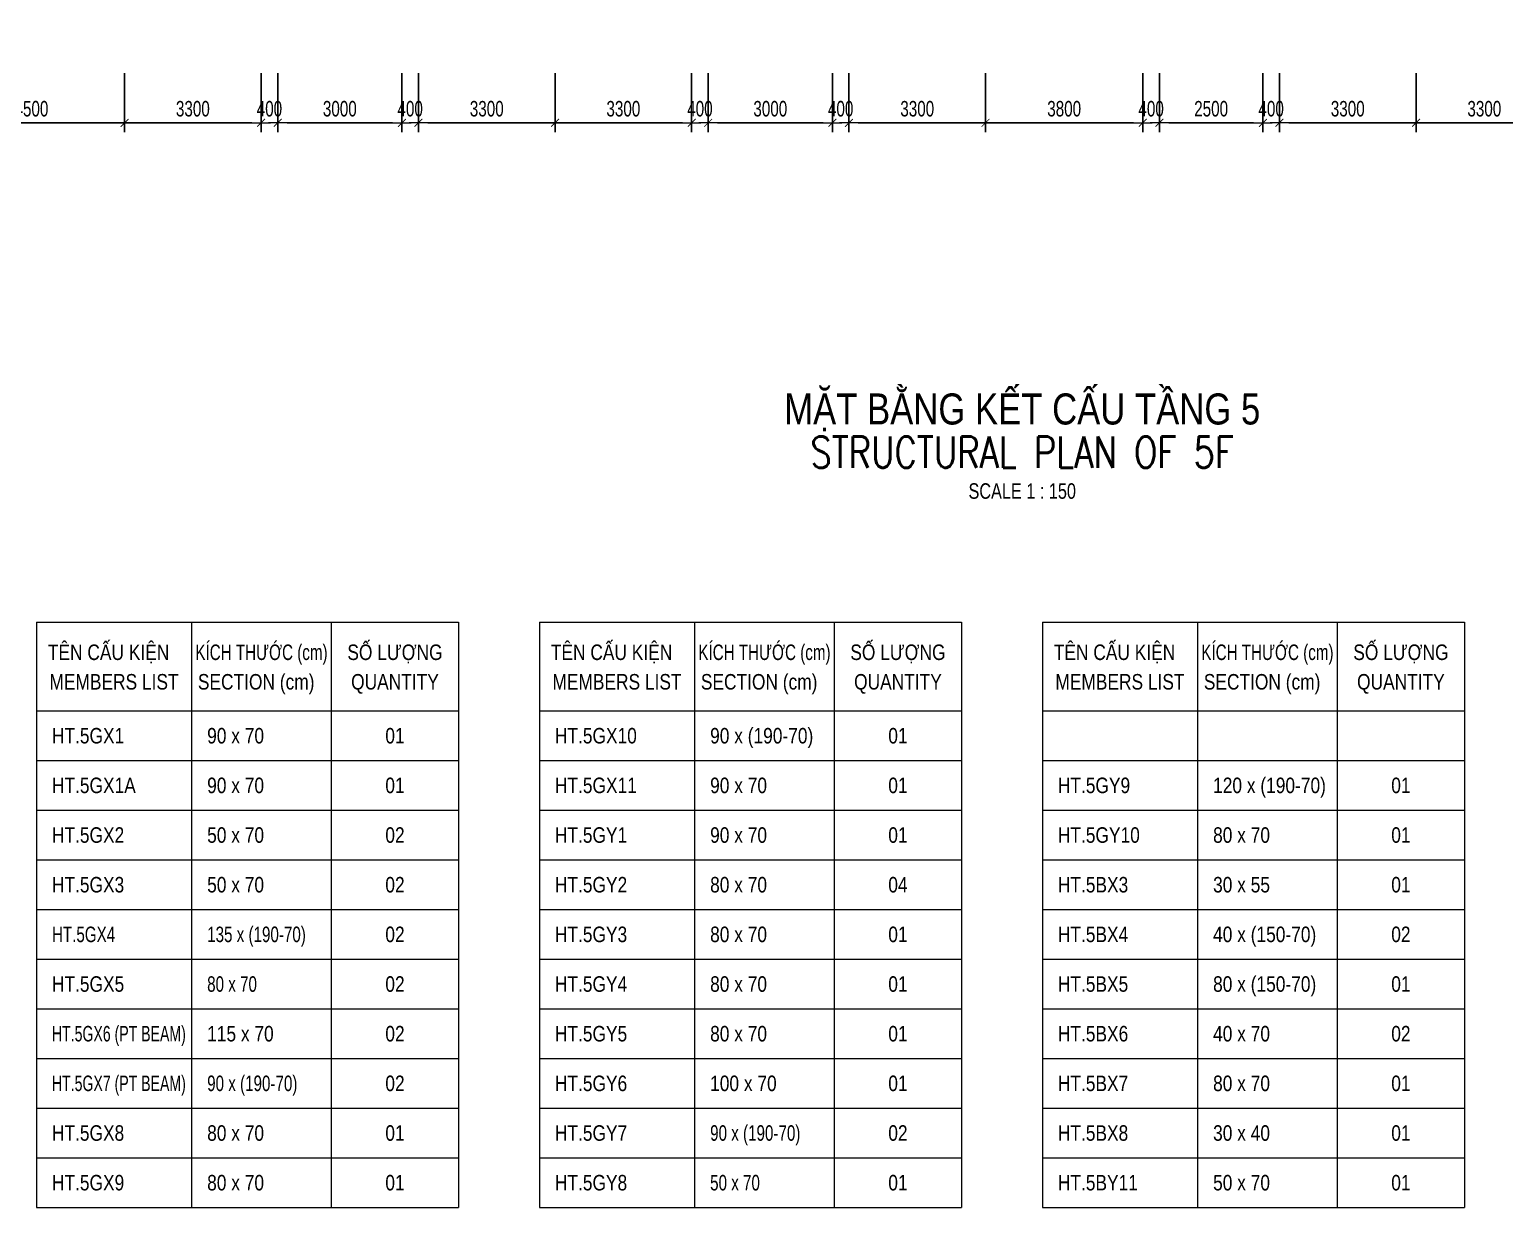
# Model space of a CAD drawing. Header units: millimetres. Extents: x 69552 to 209330, y -27310 to 50684.
# Drawn here: x 138054 to 173687, y -27310 to 1155 of the extents above; entities that cross this region are included whole.
import ezdxf
from ezdxf.enums import TextEntityAlignment as Align

# ---------------------------------------------------------------- set-up
doc = ezdxf.new("R2010")
doc.units = ezdxf.units.MM
doc.layers.get('Defpoints').update_dxf_attribs({"color": 151, "lineweight": 9})
for name, color, linetype, lineweight in [('NDC_S_ANNO', 7, 'Continuous', 20), ('NDC_S_DIM', 1, 'Continuous', 15), ('NDC_S_ENG TITLE', 3, 'Continuous', 20), ('NDC_S_TEXT SYMBOL', 7, 'Continuous', 20), ('NDC_S_VN TEXT', 7, 'Continuous', 20), ('NDC_S_VN TITLE', 6, 'Continuous', 35), ('NDC_Table', 3, 'Continuous', 20)]:
    doc.layers.add(name, color=color, linetype=linetype, lineweight=lineweight)
doc.styles.add('NDC_ANNO', font='', dxfattribs={"width": 0.8})
doc.styles.add('NDC_DIM', font='', dxfattribs={"width": 0.75})
doc.styles.add('NDC_EN TXT', font='romans.shx', dxfattribs={"width": 0.8})
doc.styles.add('NDC_VIE TXT', font='arial.ttf', dxfattribs={"width": 0.8})
doc.styles.get('NDC_ANNO').set_extended_font_data('Dotum')
doc.styles.get('NDC_DIM').set_extended_font_data('Dotum')
doc.dimstyles.new('NDC_dim_150', dxfattribs={"dimscale": 150, "dimtxt": 2.5, "dimasz": 1.5, "dimexe": 1.5, "dimexo": 2.5, "dimgap": 1, "dimtad": 1, "dimdec": 0, "dimzin": 0, "dimdsep": 46, "dimtxsty": 'NDC_DIM', "dimblk": 'DIMMARK', "dimcen": 0.09, "dimdle": 1.2, "dimclrd": 1, "dimclre": 1, "dimclrt": 3, "dimadec": 0, "dimazin": 0, "dimtfac": 1, "dimtdec": 0, "dimtix": 1, "dimtofl": 0, "dimtmove": 0, "dimatfit": 3, "dimfxl": 8, "dimfxlon": 1, "dimtolj": 1, "dimtzin": 0, "dimarcsym": 0})

# ---------------------------------------------------------------- blocks, each defined once
blk = doc.blocks.new('Drawing name_symbol')
at = {"layer": 'NDC_S_ENG TITLE', "style": 'NDC_EN TXT', "width": 0.8}
blk.add_attdef('SECTDET1', text='', height=5, dxfattribs=at).set_placement((0, 1.01), align=Align.CENTER)
at = {"layer": 'NDC_S_TEXT SYMBOL', "lineweight": 25, "style": 'NDC_ANNO', "width": 0.8}
blk.add_attdef('SSCALE', text='', height=2.5, dxfattribs=at).set_placement((0, -4), align=Align.CENTER)
at = {"layer": 'NDC_S_VN TITLE', "style": 'NDC_VIE TXT', "width": 0.8}
blk.add_attdef('SECTDET2', text='', height=5, dxfattribs=at).set_placement((0, 7.97), align=Align.CENTER)
blk = doc.blocks.new('DIMMARK')
at = {"layer": 'NDC_S_DIM', "color": 1}
blk.add_line((-1.5, 0), (1, 0), dxfattribs=at)
at = {"layer": 'NDC_S_DIM', "color": 2, "const_width": 0.1}
blk.add_lwpolyline([(-0.42, -0.42), (0.42, 0.42)], dxfattribs=at)
blk = doc.blocks.new('*D241')
at = {"layer": 'Defpoints', "color": 0, "ltscale": 100, "transparency": 16777216}
for p in [(135850, 1155), (140350, 1155), (140350, -1100)]:
    blk.add_point(p, dxfattribs=at)
at = {"layer": 'NDC_S_DIM', "color": 1, "lineweight": -2, "ltscale": 100, "transparency": 16777216}
for p, q in [((135850, 100), (135850, -1325)), ((140350, 100), (140350, -1325)), ((136075, -1100), (140125, -1100))]:
    blk.add_line(p, q, dxfattribs=at)
at = {"layer": 'NDC_S_DIM', "color": 1, "lineweight": -2, "ltscale": 100, "transparency": 16777216, "xscale": 225, "yscale": 225, "zscale": 225, "rotation": 180}
blk.add_blockref('DIMMARK', (135850, -1100), dxfattribs=at)
at = {"layer": 'NDC_S_DIM', "color": 1, "lineweight": -2, "ltscale": 100, "transparency": 16777216, "xscale": 225, "yscale": 225, "zscale": 225}
blk.add_blockref('DIMMARK', (140350, -1100), dxfattribs=at)
at = {"layer": 'NDC_S_DIM', "color": 3, "ltscale": 100, "transparency": 16777216, "insert": (138100, -762), "char_height": 375, "attachment_point": 5, "style": 'NDC_DIM'}
blk.add_mtext('\\A1;4500', dxfattribs=at)
blk = doc.blocks.new('*D242')
at = {"layer": 'Defpoints', "color": 0, "ltscale": 100, "transparency": 16777216}
for p in [(140350, 1155), (143650, 1155), (143650, -1100)]:
    blk.add_point(p, dxfattribs=at)
at = {"layer": 'NDC_S_DIM', "color": 1, "lineweight": -2, "ltscale": 100, "transparency": 16777216}
for p, q in [((140350, 100), (140350, -1325)), ((143650, 100), (143650, -1325)), ((140575, -1100), (143425, -1100))]:
    blk.add_line(p, q, dxfattribs=at)
at = {"layer": 'NDC_S_DIM', "color": 1, "lineweight": -2, "ltscale": 100, "transparency": 16777216, "xscale": 225, "yscale": 225, "zscale": 225, "rotation": 180}
blk.add_blockref('DIMMARK', (140350, -1100), dxfattribs=at)
at = {"layer": 'NDC_S_DIM', "color": 1, "lineweight": -2, "ltscale": 100, "transparency": 16777216, "xscale": 225, "yscale": 225, "zscale": 225}
blk.add_blockref('DIMMARK', (143650, -1100), dxfattribs=at)
at = {"layer": 'NDC_S_DIM', "color": 3, "ltscale": 100, "transparency": 16777216, "insert": (142000, -762), "char_height": 375, "attachment_point": 5, "style": 'NDC_DIM'}
blk.add_mtext('\\A1;3300', dxfattribs=at)
blk = doc.blocks.new('*D243')
at = {"layer": 'Defpoints', "color": 0, "ltscale": 100, "transparency": 16777216}
for p in [(143650, 1155), (144050, 1155), (144050, -1100)]:
    blk.add_point(p, dxfattribs=at)
at = {"layer": 'NDC_S_DIM', "color": 1, "lineweight": -2, "ltscale": 100, "transparency": 16777216}
for p, q in [((143650, 100), (143650, -1325)), ((144050, 100), (144050, -1325)), ((143425, -1100), (143200, -1100)), ((144275, -1100), (144500, -1100))]:
    blk.add_line(p, q, dxfattribs=at)
at = {"layer": 'NDC_S_DIM', "color": 1, "lineweight": -2, "ltscale": 100, "transparency": 16777216, "xscale": 225, "yscale": 225, "zscale": 225}
blk.add_blockref('DIMMARK', (143650, -1100), dxfattribs=at)
at = {"layer": 'NDC_S_DIM', "color": 1, "lineweight": -2, "ltscale": 100, "transparency": 16777216, "xscale": 225, "yscale": 225, "zscale": 225, "rotation": 180}
blk.add_blockref('DIMMARK', (144050, -1100), dxfattribs=at)
at = {"layer": 'NDC_S_DIM', "color": 3, "ltscale": 100, "transparency": 16777216, "insert": (143850, -762), "char_height": 375, "attachment_point": 5, "style": 'NDC_DIM'}
blk.add_mtext('\\A1;400', dxfattribs=at)
blk = doc.blocks.new('*D244')
at = {"layer": 'Defpoints', "color": 0, "ltscale": 100, "transparency": 16777216}
for p in [(144050, 1155), (147050, 1155), (147050, -1100)]:
    blk.add_point(p, dxfattribs=at)
at = {"layer": 'NDC_S_DIM', "color": 1, "lineweight": -2, "ltscale": 100, "transparency": 16777216}
for p, q in [((144050, 100), (144050, -1325)), ((147050, 100), (147050, -1325)), ((144275, -1100), (146825, -1100))]:
    blk.add_line(p, q, dxfattribs=at)
at = {"layer": 'NDC_S_DIM', "color": 1, "lineweight": -2, "ltscale": 100, "transparency": 16777216, "xscale": 225, "yscale": 225, "zscale": 225, "rotation": 180}
blk.add_blockref('DIMMARK', (144050, -1100), dxfattribs=at)
at = {"layer": 'NDC_S_DIM', "color": 1, "lineweight": -2, "ltscale": 100, "transparency": 16777216, "xscale": 225, "yscale": 225, "zscale": 225}
blk.add_blockref('DIMMARK', (147050, -1100), dxfattribs=at)
at = {"layer": 'NDC_S_DIM', "color": 3, "ltscale": 100, "transparency": 16777216, "insert": (145550, -762), "char_height": 375, "attachment_point": 5, "style": 'NDC_DIM'}
blk.add_mtext('\\A1;3000', dxfattribs=at)
blk = doc.blocks.new('*D245')
at = {"layer": 'Defpoints', "color": 0, "ltscale": 100, "transparency": 16777216}
for p in [(147050, 1155), (147450, 1155), (147450, -1100)]:
    blk.add_point(p, dxfattribs=at)
at = {"layer": 'NDC_S_DIM', "color": 1, "lineweight": -2, "ltscale": 100, "transparency": 16777216}
for p, q in [((147050, 100), (147050, -1325)), ((147450, 100), (147450, -1325)), ((146825, -1100), (146600, -1100)), ((147675, -1100), (147900, -1100))]:
    blk.add_line(p, q, dxfattribs=at)
at = {"layer": 'NDC_S_DIM', "color": 1, "lineweight": -2, "ltscale": 100, "transparency": 16777216, "xscale": 225, "yscale": 225, "zscale": 225}
blk.add_blockref('DIMMARK', (147050, -1100), dxfattribs=at)
at = {"layer": 'NDC_S_DIM', "color": 1, "lineweight": -2, "ltscale": 100, "transparency": 16777216, "xscale": 225, "yscale": 225, "zscale": 225, "rotation": 180}
blk.add_blockref('DIMMARK', (147450, -1100), dxfattribs=at)
at = {"layer": 'NDC_S_DIM', "color": 3, "ltscale": 100, "transparency": 16777216, "insert": (147250, -762), "char_height": 375, "attachment_point": 5, "style": 'NDC_DIM'}
blk.add_mtext('\\A1;400', dxfattribs=at)
blk = doc.blocks.new('*D246')
at = {"layer": 'Defpoints', "color": 0, "ltscale": 100, "transparency": 16777216}
for p in [(147450, 1155), (150750, 1155), (150750, -1100)]:
    blk.add_point(p, dxfattribs=at)
at = {"layer": 'NDC_S_DIM', "color": 1, "lineweight": -2, "ltscale": 100, "transparency": 16777216}
for p, q in [((147450, 100), (147450, -1325)), ((150750, 100), (150750, -1325)), ((147675, -1100), (150525, -1100))]:
    blk.add_line(p, q, dxfattribs=at)
at = {"layer": 'NDC_S_DIM', "color": 1, "lineweight": -2, "ltscale": 100, "transparency": 16777216, "xscale": 225, "yscale": 225, "zscale": 225, "rotation": 180}
blk.add_blockref('DIMMARK', (147450, -1100), dxfattribs=at)
at = {"layer": 'NDC_S_DIM', "color": 1, "lineweight": -2, "ltscale": 100, "transparency": 16777216, "xscale": 225, "yscale": 225, "zscale": 225}
blk.add_blockref('DIMMARK', (150750, -1100), dxfattribs=at)
at = {"layer": 'NDC_S_DIM', "color": 3, "ltscale": 100, "transparency": 16777216, "insert": (149100, -762), "char_height": 375, "attachment_point": 5, "style": 'NDC_DIM'}
blk.add_mtext('\\A1;3300', dxfattribs=at)
blk = doc.blocks.new('*D247')
at = {"layer": 'Defpoints', "color": 0, "ltscale": 100, "transparency": 16777216}
for p in [(150750, 1155), (154050, 1155), (154050, -1100)]:
    blk.add_point(p, dxfattribs=at)
at = {"layer": 'NDC_S_DIM', "color": 1, "lineweight": -2, "ltscale": 100, "transparency": 16777216}
for p, q in [((150750, 100), (150750, -1325)), ((154050, 100), (154050, -1325)), ((150975, -1100), (153825, -1100))]:
    blk.add_line(p, q, dxfattribs=at)
at = {"layer": 'NDC_S_DIM', "color": 1, "lineweight": -2, "ltscale": 100, "transparency": 16777216, "xscale": 225, "yscale": 225, "zscale": 225, "rotation": 180}
blk.add_blockref('DIMMARK', (150750, -1100), dxfattribs=at)
at = {"layer": 'NDC_S_DIM', "color": 1, "lineweight": -2, "ltscale": 100, "transparency": 16777216, "xscale": 225, "yscale": 225, "zscale": 225}
blk.add_blockref('DIMMARK', (154050, -1100), dxfattribs=at)
at = {"layer": 'NDC_S_DIM', "color": 3, "ltscale": 100, "transparency": 16777216, "insert": (152400, -762), "char_height": 375, "attachment_point": 5, "style": 'NDC_DIM'}
blk.add_mtext('\\A1;3300', dxfattribs=at)
blk = doc.blocks.new('*D248')
at = {"layer": 'Defpoints', "color": 0, "ltscale": 100, "transparency": 16777216}
for p in [(154050, 1155), (154450, 1155), (154450, -1100)]:
    blk.add_point(p, dxfattribs=at)
at = {"layer": 'NDC_S_DIM', "color": 1, "lineweight": -2, "ltscale": 100, "transparency": 16777216}
for p, q in [((154050, 100), (154050, -1325)), ((154450, 100), (154450, -1325)), ((153825, -1100), (153600, -1100)), ((154675, -1100), (154900, -1100))]:
    blk.add_line(p, q, dxfattribs=at)
at = {"layer": 'NDC_S_DIM', "color": 1, "lineweight": -2, "ltscale": 100, "transparency": 16777216, "xscale": 225, "yscale": 225, "zscale": 225}
blk.add_blockref('DIMMARK', (154050, -1100), dxfattribs=at)
at = {"layer": 'NDC_S_DIM', "color": 1, "lineweight": -2, "ltscale": 100, "transparency": 16777216, "xscale": 225, "yscale": 225, "zscale": 225, "rotation": 180}
blk.add_blockref('DIMMARK', (154450, -1100), dxfattribs=at)
at = {"layer": 'NDC_S_DIM', "color": 3, "ltscale": 100, "transparency": 16777216, "insert": (154250, -762), "char_height": 375, "attachment_point": 5, "style": 'NDC_DIM'}
blk.add_mtext('\\A1;400', dxfattribs=at)
blk = doc.blocks.new('*D249')
at = {"layer": 'Defpoints', "color": 0, "ltscale": 100, "transparency": 16777216}
for p in [(154450, 1155), (157450, 1155), (157450, -1100)]:
    blk.add_point(p, dxfattribs=at)
at = {"layer": 'NDC_S_DIM', "color": 1, "lineweight": -2, "ltscale": 100, "transparency": 16777216}
for p, q in [((154450, 100), (154450, -1325)), ((157450, 100), (157450, -1325)), ((154675, -1100), (157225, -1100))]:
    blk.add_line(p, q, dxfattribs=at)
at = {"layer": 'NDC_S_DIM', "color": 1, "lineweight": -2, "ltscale": 100, "transparency": 16777216, "xscale": 225, "yscale": 225, "zscale": 225, "rotation": 180}
blk.add_blockref('DIMMARK', (154450, -1100), dxfattribs=at)
at = {"layer": 'NDC_S_DIM', "color": 1, "lineweight": -2, "ltscale": 100, "transparency": 16777216, "xscale": 225, "yscale": 225, "zscale": 225}
blk.add_blockref('DIMMARK', (157450, -1100), dxfattribs=at)
at = {"layer": 'NDC_S_DIM', "color": 3, "ltscale": 100, "transparency": 16777216, "insert": (155950, -762), "char_height": 375, "attachment_point": 5, "style": 'NDC_DIM'}
blk.add_mtext('\\A1;3000', dxfattribs=at)
blk = doc.blocks.new('*D250')
at = {"layer": 'Defpoints', "color": 0, "ltscale": 100, "transparency": 16777216}
for p in [(157450, 1155), (157850, 1155), (157850, -1100)]:
    blk.add_point(p, dxfattribs=at)
at = {"layer": 'NDC_S_DIM', "color": 1, "lineweight": -2, "ltscale": 100, "transparency": 16777216}
for p, q in [((157450, 100), (157450, -1325)), ((157850, 100), (157850, -1325)), ((157225, -1100), (157000, -1100)), ((158075, -1100), (158300, -1100))]:
    blk.add_line(p, q, dxfattribs=at)
at = {"layer": 'NDC_S_DIM', "color": 1, "lineweight": -2, "ltscale": 100, "transparency": 16777216, "xscale": 225, "yscale": 225, "zscale": 225}
blk.add_blockref('DIMMARK', (157450, -1100), dxfattribs=at)
at = {"layer": 'NDC_S_DIM', "color": 1, "lineweight": -2, "ltscale": 100, "transparency": 16777216, "xscale": 225, "yscale": 225, "zscale": 225, "rotation": 180}
blk.add_blockref('DIMMARK', (157850, -1100), dxfattribs=at)
at = {"layer": 'NDC_S_DIM', "color": 3, "ltscale": 100, "transparency": 16777216, "insert": (157650, -762), "char_height": 375, "attachment_point": 5, "style": 'NDC_DIM'}
blk.add_mtext('\\A1;400', dxfattribs=at)
blk = doc.blocks.new('*D251')
at = {"layer": 'Defpoints', "color": 0, "ltscale": 100, "transparency": 16777216}
for p in [(157850, 1155), (161150, 1155), (161150, -1100)]:
    blk.add_point(p, dxfattribs=at)
at = {"layer": 'NDC_S_DIM', "color": 1, "lineweight": -2, "ltscale": 100, "transparency": 16777216}
for p, q in [((157850, 100), (157850, -1325)), ((161150, 100), (161150, -1325)), ((158075, -1100), (160925, -1100))]:
    blk.add_line(p, q, dxfattribs=at)
at = {"layer": 'NDC_S_DIM', "color": 1, "lineweight": -2, "ltscale": 100, "transparency": 16777216, "xscale": 225, "yscale": 225, "zscale": 225, "rotation": 180}
blk.add_blockref('DIMMARK', (157850, -1100), dxfattribs=at)
at = {"layer": 'NDC_S_DIM', "color": 1, "lineweight": -2, "ltscale": 100, "transparency": 16777216, "xscale": 225, "yscale": 225, "zscale": 225}
blk.add_blockref('DIMMARK', (161150, -1100), dxfattribs=at)
at = {"layer": 'NDC_S_DIM', "color": 3, "ltscale": 100, "transparency": 16777216, "insert": (159500, -762), "char_height": 375, "attachment_point": 5, "style": 'NDC_DIM'}
blk.add_mtext('\\A1;3300', dxfattribs=at)
blk = doc.blocks.new('*D252')
at = {"layer": 'Defpoints', "color": 0, "ltscale": 100, "transparency": 16777216}
for p in [(161150, 1155), (164950, 1155), (164950, -1100)]:
    blk.add_point(p, dxfattribs=at)
at = {"layer": 'NDC_S_DIM', "color": 1, "lineweight": -2, "ltscale": 100, "transparency": 16777216}
for p, q in [((161150, 100), (161150, -1325)), ((164950, 100), (164950, -1325)), ((161375, -1100), (164725, -1100))]:
    blk.add_line(p, q, dxfattribs=at)
at = {"layer": 'NDC_S_DIM', "color": 1, "lineweight": -2, "ltscale": 100, "transparency": 16777216, "xscale": 225, "yscale": 225, "zscale": 225, "rotation": 180}
blk.add_blockref('DIMMARK', (161150, -1100), dxfattribs=at)
at = {"layer": 'NDC_S_DIM', "color": 1, "lineweight": -2, "ltscale": 100, "transparency": 16777216, "xscale": 225, "yscale": 225, "zscale": 225}
blk.add_blockref('DIMMARK', (164950, -1100), dxfattribs=at)
at = {"layer": 'NDC_S_DIM', "color": 3, "ltscale": 100, "transparency": 16777216, "insert": (163050, -762), "char_height": 375, "attachment_point": 5, "style": 'NDC_DIM'}
blk.add_mtext('\\A1;3800', dxfattribs=at)
blk = doc.blocks.new('*D253')
at = {"layer": 'Defpoints', "color": 0, "ltscale": 100, "transparency": 16777216}
for p in [(164950, 1155), (165350, 1155), (165350, -1100)]:
    blk.add_point(p, dxfattribs=at)
at = {"layer": 'NDC_S_DIM', "color": 1, "lineweight": -2, "ltscale": 100, "transparency": 16777216}
for p, q in [((164950, 100), (164950, -1325)), ((165350, 100), (165350, -1325)), ((164725, -1100), (164500, -1100)), ((165575, -1100), (165800, -1100))]:
    blk.add_line(p, q, dxfattribs=at)
at = {"layer": 'NDC_S_DIM', "color": 1, "lineweight": -2, "ltscale": 100, "transparency": 16777216, "xscale": 225, "yscale": 225, "zscale": 225}
blk.add_blockref('DIMMARK', (164950, -1100), dxfattribs=at)
at = {"layer": 'NDC_S_DIM', "color": 1, "lineweight": -2, "ltscale": 100, "transparency": 16777216, "xscale": 225, "yscale": 225, "zscale": 225, "rotation": 180}
blk.add_blockref('DIMMARK', (165350, -1100), dxfattribs=at)
at = {"layer": 'NDC_S_DIM', "color": 3, "ltscale": 100, "transparency": 16777216, "insert": (165150, -762), "char_height": 375, "attachment_point": 5, "style": 'NDC_DIM'}
blk.add_mtext('\\A1;400', dxfattribs=at)
blk = doc.blocks.new('*D254')
at = {"layer": 'Defpoints', "color": 0, "ltscale": 100, "transparency": 16777216}
for p in [(165350, 1155), (167850, 1155), (167850, -1100)]:
    blk.add_point(p, dxfattribs=at)
at = {"layer": 'NDC_S_DIM', "color": 1, "lineweight": -2, "ltscale": 100, "transparency": 16777216}
for p, q in [((165350, 100), (165350, -1325)), ((167850, 100), (167850, -1325)), ((165575, -1100), (167625, -1100))]:
    blk.add_line(p, q, dxfattribs=at)
at = {"layer": 'NDC_S_DIM', "color": 1, "lineweight": -2, "ltscale": 100, "transparency": 16777216, "xscale": 225, "yscale": 225, "zscale": 225, "rotation": 180}
blk.add_blockref('DIMMARK', (165350, -1100), dxfattribs=at)
at = {"layer": 'NDC_S_DIM', "color": 1, "lineweight": -2, "ltscale": 100, "transparency": 16777216, "xscale": 225, "yscale": 225, "zscale": 225}
blk.add_blockref('DIMMARK', (167850, -1100), dxfattribs=at)
at = {"layer": 'NDC_S_DIM', "color": 3, "ltscale": 100, "transparency": 16777216, "insert": (166600, -762), "char_height": 375, "attachment_point": 5, "style": 'NDC_DIM'}
blk.add_mtext('\\A1;2500', dxfattribs=at)
blk = doc.blocks.new('*D255')
at = {"layer": 'Defpoints', "color": 0, "ltscale": 100, "transparency": 16777216}
for p in [(167850, 1155), (168250, 1155), (168250, -1100)]:
    blk.add_point(p, dxfattribs=at)
at = {"layer": 'NDC_S_DIM', "color": 1, "lineweight": -2, "ltscale": 100, "transparency": 16777216}
for p, q in [((167850, 100), (167850, -1325)), ((168250, 100), (168250, -1325)), ((167625, -1100), (167400, -1100)), ((168475, -1100), (168700, -1100))]:
    blk.add_line(p, q, dxfattribs=at)
at = {"layer": 'NDC_S_DIM', "color": 1, "lineweight": -2, "ltscale": 100, "transparency": 16777216, "xscale": 225, "yscale": 225, "zscale": 225}
blk.add_blockref('DIMMARK', (167850, -1100), dxfattribs=at)
at = {"layer": 'NDC_S_DIM', "color": 1, "lineweight": -2, "ltscale": 100, "transparency": 16777216, "xscale": 225, "yscale": 225, "zscale": 225, "rotation": 180}
blk.add_blockref('DIMMARK', (168250, -1100), dxfattribs=at)
at = {"layer": 'NDC_S_DIM', "color": 3, "ltscale": 100, "transparency": 16777216, "insert": (168050, -762), "char_height": 375, "attachment_point": 5, "style": 'NDC_DIM'}
blk.add_mtext('\\A1;400', dxfattribs=at)
blk = doc.blocks.new('*D256')
at = {"layer": 'Defpoints', "color": 0, "ltscale": 100, "transparency": 16777216}
for p in [(168250, 1155), (171550, 1155), (171550, -1100)]:
    blk.add_point(p, dxfattribs=at)
at = {"layer": 'NDC_S_DIM', "color": 1, "lineweight": -2, "ltscale": 100, "transparency": 16777216}
for p, q in [((168250, 100), (168250, -1325)), ((171550, 100), (171550, -1325)), ((168475, -1100), (171325, -1100))]:
    blk.add_line(p, q, dxfattribs=at)
at = {"layer": 'NDC_S_DIM', "color": 1, "lineweight": -2, "ltscale": 100, "transparency": 16777216, "xscale": 225, "yscale": 225, "zscale": 225, "rotation": 180}
blk.add_blockref('DIMMARK', (168250, -1100), dxfattribs=at)
at = {"layer": 'NDC_S_DIM', "color": 1, "lineweight": -2, "ltscale": 100, "transparency": 16777216, "xscale": 225, "yscale": 225, "zscale": 225}
blk.add_blockref('DIMMARK', (171550, -1100), dxfattribs=at)
at = {"layer": 'NDC_S_DIM', "color": 3, "ltscale": 100, "transparency": 16777216, "insert": (169900, -762), "char_height": 375, "attachment_point": 5, "style": 'NDC_DIM'}
blk.add_mtext('\\A1;3300', dxfattribs=at)
blk = doc.blocks.new('*D257')
at = {"layer": 'Defpoints', "color": 0, "ltscale": 100, "transparency": 16777216}
for p in [(171550, 1155), (174850, 1155), (174850, -1100)]:
    blk.add_point(p, dxfattribs=at)
at = {"layer": 'NDC_S_DIM', "color": 1, "lineweight": -2, "ltscale": 100, "transparency": 16777216}
for p, q in [((171550, 100), (171550, -1325)), ((174850, 100), (174850, -1325)), ((171775, -1100), (174625, -1100))]:
    blk.add_line(p, q, dxfattribs=at)
at = {"layer": 'NDC_S_DIM', "color": 1, "lineweight": -2, "ltscale": 100, "transparency": 16777216, "xscale": 225, "yscale": 225, "zscale": 225, "rotation": 180}
blk.add_blockref('DIMMARK', (171550, -1100), dxfattribs=at)
at = {"layer": 'NDC_S_DIM', "color": 1, "lineweight": -2, "ltscale": 100, "transparency": 16777216, "xscale": 225, "yscale": 225, "zscale": 225}
blk.add_blockref('DIMMARK', (174850, -1100), dxfattribs=at)
at = {"layer": 'NDC_S_DIM', "color": 3, "ltscale": 100, "transparency": 16777216, "insert": (173200, -762), "char_height": 375, "attachment_point": 5, "style": 'NDC_DIM'}
blk.add_mtext('\\A1;3300', dxfattribs=at)

msp = doc.modelspace()

# ---------------------------------------------------------------- linework, layer by layer
at = {"layer": 'NDC_Table'}
for p, q in [((138220.3, -13165.8), (138220.3, -27310)), ((138220.3, -13165.8), (148420.3, -13165.8)), ((141970.3, -13165.8), (141970.3, -27310)), ((145345.3, -13165.8), (145345.3, -27310)), ((148420.3, -13165.8), (148420.3, -27310)), ((150371.3, -13165.8), (150371.3, -27310)), ((150371.3, -13165.8), (160571.3, -13165.8)), ((154121.3, -13165.8), (154121.3, -27310)), ((157496.3, -13165.8), (157496.3, -27310)), ((160571.3, -13165.8), (160571.3, -27310)), ((162522.3, -13165.8), (162522.3, -27310)), ((162522.3, -13165.8), (172722.3, -13165.8)), ((166272.3, -13165.8), (166272.3, -27310)), ((169647.3, -13165.8), (169647.3, -27310)), ((172722.3, -13165.8), (172722.3, -27310)), ((138220.3, -15310), (148420.3, -15310)), ((150371.3, -15310), (160571.3, -15310)), ((162522.3, -15310), (172722.3, -15310)), ((138220.3, -16510), (148420.3, -16510)), ((150371.3, -16510), (160571.3, -16510)), ((162522.3, -16510), (172722.3, -16510)), ((138220.3, -17710), (148420.3, -17710)), ((150371.3, -17710), (160571.3, -17710)), ((162522.3, -17710), (172722.3, -17710)), ((138220.3, -18910), (148420.3, -18910)), ((150371.3, -18910), (160571.3, -18910)), ((162522.3, -18910), (172722.3, -18910)), ((138220.3, -20110), (148420.3, -20110)), ((150371.3, -20110), (160571.3, -20110)), ((162522.3, -20110), (172722.3, -20110)), ((138220.3, -21310), (148420.3, -21310)), ((150371.3, -21310), (160571.3, -21310)), ((162522.3, -21310), (172722.3, -21310)), ((138220.3, -22510), (148420.3, -22510)), ((150371.3, -22510), (160571.3, -22510)), ((162522.3, -22510), (172722.3, -22510)), ((138220.3, -23710), (148420.3, -23710)), ((150371.3, -23710), (160571.3, -23710)), ((162522.3, -23710), (172722.3, -23710)), ((138220.3, -24910), (148420.3, -24910)), ((150371.3, -24910), (160571.3, -24910)), ((162522.3, -24910), (172722.3, -24910)), ((138220.3, -26110), (148420.3, -26110)), ((150371.3, -26110), (160571.3, -26110)), ((162522.3, -26110), (172722.3, -26110)), ((138220.3, -27310), (148420.3, -27310)), ((150371.3, -27310), (160571.3, -27310)), ((162522.3, -27310), (172722.3, -27310))]:
    msp.add_line(p, q, dxfattribs=at)

# ---------------------------------------------------------------- block references
at = {"layer": 'NDC_S_ANNO', "xscale": 150, "yscale": 150, "zscale": 150}
msp.add_blockref('Drawing name_symbol', (162036.3, -9585.1), dxfattribs=at).add_auto_attribs({'SECTDET1': 'STRUCTURAL PLAN OF 5F', 'SECTDET2': 'MẶT BẰNG KẾT CẤU TẦNG 5', 'SSCALE': 'SCALE 1 : 150'})

# ---------------------------------------------------------------- texts
at = {"layer": 'NDC_S_VN TEXT', "style": 'NDC_VIE TXT'}
for s, width, p in [('TÊN CẤU KIỆN', 0.8, (139964, -13893.7)), ('KÍCH THƯỚC (cm)', 0.7, (143657.8, -13893.7)), ('SỐ LƯỢNG', 0.8, (146882.8, -13893.7)), ('TÊN CẤU KIỆN', 0.8, (152115, -13893.7)), ('KÍCH THƯỚC (cm)', 0.7, (155808.8, -13893.7)), ('SỐ LƯỢNG', 0.8, (159033.8, -13893.7)), ('TÊN CẤU KIỆN', 0.8, (164266, -13893.7)), ('KÍCH THƯỚC (cm)', 0.7, (167959.8, -13893.7)), ('SỐ LƯỢNG', 0.8, (171184.8, -13893.7)), ('MEMBERS LIST', 0.8, (140095.3, -14607.1)), ('SECTION (cm)', 0.8, (143529.7, -14607.1)), ('QUANTITY', 0.8, (146882.8, -14607.1)), ('MEMBERS LIST', 0.8, (152246.3, -14607.1)), ('SECTION (cm)', 0.8, (155680.7, -14607.1)), ('QUANTITY', 0.8, (159033.8, -14607.1)), ('MEMBERS LIST', 0.8, (164397.3, -14607.1)), ('SECTION (cm)', 0.8, (167831.7, -14607.1)), ('QUANTITY', 0.8, (171184.8, -14607.1)), ('01', 0.8, (146882.8, -15910)), ('01', 0.8, (159033.8, -15910)), ('01', 0.8, (146882.8, -17110)), ('01', 0.8, (159033.8, -17110)), ('01', 0.8, (171184.8, -17110)), ('02', 0.8, (146882.8, -18310)), ('01', 0.8, (159033.8, -18310)), ('02', 0.8, (146882.8, -19510)), ('04', 0.8, (159033.8, -19510)), ('01', 0.8, (171184.8, -19510)), ('02', 0.8, (146882.8, -20710)), ('01', 0.8, (159033.8, -20710)), ('02', 0.8, (171184.8, -20710)), ('02', 0.8, (146882.8, -21910)), ('01', 0.8, (159033.8, -21910)), ('01', 0.8, (171184.8, -21910)), ('02', 0.8, (146882.8, -23110)), ('01', 0.8, (159033.8, -23110)), ('02', 0.8, (171184.8, -23110)), ('02', 0.8, (146882.8, -24310)), ('01', 0.8, (159033.8, -24310)), ('01', 0.8, (171184.8, -24310)), ('01', 0.8, (146882.8, -25510)), ('02', 0.8, (159033.8, -25510)), ('01', 0.8, (171184.8, -25510)), ('01', 0.8, (146882.8, -26710)), ('01', 0.8, (159033.8, -26710)), ('01', 0.8, (171184.8, -26710))]:
    msp.add_text(s, height=375, dxfattribs=dict(at, width=width)).set_placement(p, align=Align.MIDDLE_CENTER)
for s, width, p in [('HT.5GX1', 0.8, (138595.3, -15910)), ('90 x 70', 0.8, (142345.3, -15910)), ('HT.5GX10', 0.8, (150746.3, -15910)), ('HT.5GX1A', 0.8, (138595.3, -17110)), ('90 x 70', 0.8, (142345.3, -17110)), ('HT.5GX11', 0.8, (150746.3, -17110)), ('90 x 70', 0.8, (154496.3, -17110)), ('HT.5GY9', 0.8, (162897.3, -17110)), ('HT.5GX2', 0.8, (138595.3, -18310)), ('50 x 70', 0.8, (142345.3, -18310)), ('HT.5GY1', 0.8, (150746.3, -18310)), ('90 x 70', 0.8, (154496.3, -18310)), ('HT.5GX3', 0.8, (138595.3, -19510)), ('50 x 70', 0.8, (142345.3, -19510)), ('HT.5GY2', 0.8, (150746.3, -19510)), ('80 x 70', 0.8, (154496.3, -19510)), ('HT.5BX3', 0.8, (162897.3, -19510)), ('HT.5GX4', 0.7, (138595.3, -20710)), ('HT.5GY3', 0.8, (150746.3, -20710)), ('80 x 70', 0.8, (154496.3, -20710)), ('HT.5BX4', 0.8, (162897.3, -20710)), ('40 x (150-70)', 0.8, (166647.3, -20710)), ('HT.5GX5', 0.8, (138595.3, -21910)), ('HT.5GY4', 0.8, (150746.3, -21910)), ('80 x 70', 0.8, (154496.3, -21910)), ('HT.5BX5', 0.8, (162897.3, -21910)), ('80 x (150-70)', 0.8, (166647.3, -21910)), ('HT.5GX6 (PT BEAM)', 0.65, (138595.3, -23110)), ('115 x 70', 0.8, (142345.3, -23110)), ('HT.5GY5', 0.8, (150746.3, -23110)), ('80 x 70', 0.8, (154496.3, -23110)), ('HT.5BX6', 0.8, (162897.3, -23110)), ('40 x 70', 0.8, (166647.3, -23110)), ('HT.5GX7 (PT BEAM)', 0.65, (138595.3, -24310)), ('HT.5GY6', 0.8, (150746.3, -24310)), ('100 x 70', 0.8, (154496.3, -24310)), ('HT.5BX7', 0.8, (162897.3, -24310)), ('80 x 70', 0.8, (166647.3, -24310)), ('HT.5GX8', 0.8, (138595.3, -25510)), ('80 x 70', 0.8, (142345.3, -25510)), ('HT.5GY7', 0.8, (150746.3, -25510)), ('HT.5BX8', 0.8, (162897.3, -25510)), ('30 x 40', 0.8, (166647.3, -25510)), ('HT.5GX9', 0.8, (138595.3, -26710)), ('80 x 70', 0.8, (142345.3, -26710)), ('HT.5GY8', 0.8, (150746.3, -26710)), ('HT.5BY11', 0.8, (162897.3, -26710)), ('50 x 70', 0.8, (166647.3, -26710))]:
    msp.add_text(s, height=375, dxfattribs=dict(at, width=width)).set_placement(p, align=Align.MIDDLE_LEFT)
at = {"layer": 'NDC_S_VN TEXT', "color": 2, "style": 'NDC_VIE TXT'}
for s, width, p in [('90 x (190-70)', 0.8, (154496.3, -15910)), ('120 x (190-70)', 0.8, (166647.3, -17110)), ('HT.5GY10', 0.8, (162897.3, -18310)), ('80 x 70', 0.8, (166647.3, -18310)), ('135 x (190-70)', 0.7, (142345.3, -20710)), ('80 x 70', 0.7, (142345.3, -21910)), ('90 x (190-70)', 0.7, (142345.3, -24310)), ('90 x (190-70)', 0.7, (154496.3, -25510)), ('50 x 70', 0.7, (154496.3, -26710))]:
    msp.add_text(s, height=375, dxfattribs=dict(at, width=width)).set_placement(p, align=Align.MIDDLE_LEFT)
at = {"layer": 'NDC_S_VN TEXT', "color": 2, "style": 'NDC_VIE TXT', "width": 0.8}
msp.add_text('01', height=375, dxfattribs=at).set_placement((171184.8, -18310), align=Align.MIDDLE_CENTER)
at = {"layer": 'NDC_S_VN TEXT', "color": 1, "style": 'NDC_VIE TXT', "width": 0.8}
msp.add_text('30 x 55', height=375, dxfattribs=at).set_placement((166647.3, -19510), align=Align.MIDDLE_LEFT)

# ---------------------------------------------------------------- dimensions: what is measured, and where the dimension line sits
at = {"layer": 'NDC_S_DIM', "ltscale": 100}
for base, p1, p2, picture, middle in [((140350, -1100), (135850, 1154.5), (140350, 1154.5), '*D241', (138100, -762.2)), ((143650, -1100), (140350, 1154.5), (143650, 1154.5), '*D242', (142000, -762.2)), ((144050, -1100), (143650, 1154.5), (144050, 1154.5), '*D243', (143850, -762.2)), ((147050, -1100), (144050, 1154.5), (147050, 1154.5), '*D244', (145550, -762.2)), ((147450, -1100), (147050, 1154.5), (147450, 1154.5), '*D245', (147250, -762.2)), ((150750, -1100), (147450, 1154.5), (150750, 1154.5), '*D246', (149100, -762.2)), ((154050, -1100), (150750, 1154.5), (154050, 1154.5), '*D247', (152400, -762.2)), ((154450, -1100), (154050, 1154.5), (154450, 1154.5), '*D248', (154250, -762.2)), ((157450, -1100), (154450, 1154.5), (157450, 1154.5), '*D249', (155950, -762.2)), ((157850, -1100), (157450, 1154.5), (157850, 1154.5), '*D250', (157650, -762.2)), ((161150, -1100), (157850, 1154.5), (161150, 1154.5), '*D251', (159500, -762.2)), ((164950, -1100), (161150, 1154.5), (164950, 1154.5), '*D252', (163050, -762.2)), ((165350, -1100), (164950, 1154.5), (165350, 1154.5), '*D253', (165150, -762.2)), ((167850, -1100), (165350, 1154.5), (167850, 1154.5), '*D254', (166600, -762.2)), ((168250, -1100), (167850, 1154.5), (168250, 1154.5), '*D255', (168050, -762.2)), ((171550, -1100), (168250, 1154.5), (171550, 1154.5), '*D256', (169900, -762.2)), ((174850, -1100), (171550, 1154.5), (174850, 1154.5), '*D257', (173200, -762.2))]:
    dim = msp.add_linear_dim(base=base, p1=p1, p2=p2, dimstyle='NDC_dim_150', dxfattribs=at)
    dim.commit()
    dim.dimension.update_dxf_attribs({"geometry": picture, "text_midpoint": middle})

doc.saveas('drawing.dxf')
